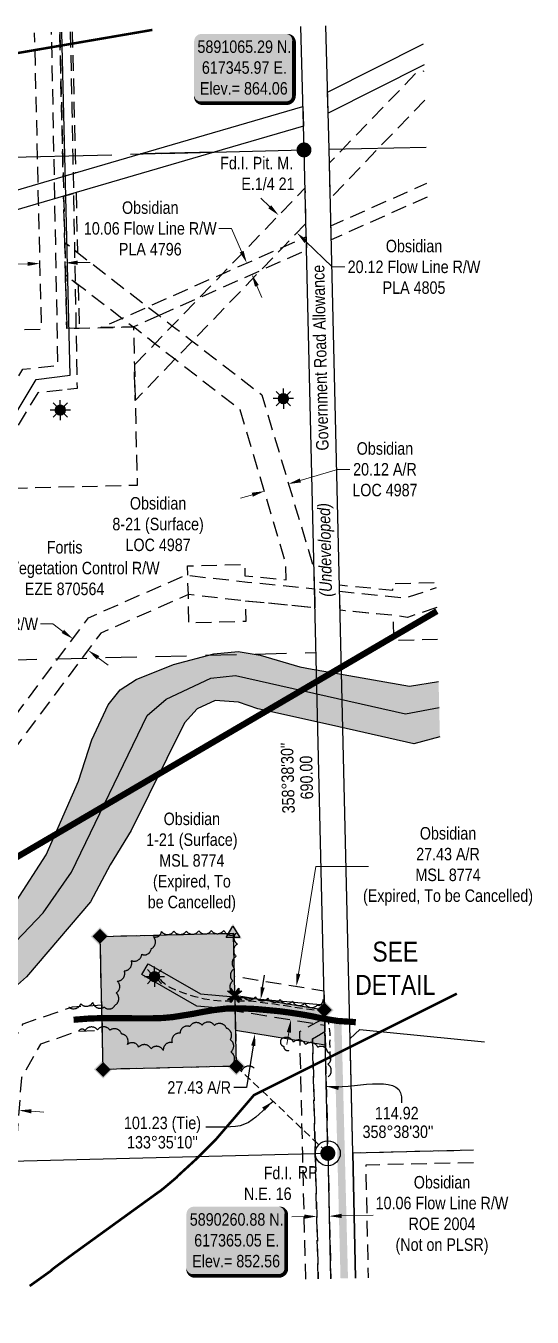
# Model space of a CAD drawing. Extents: x 615179 to 617529, y 5890130 to 5891879.
# Drawn here: x 617123 to 617529, y 5890130 to 5891165 of the extents above; entities that cross this region are included whole.
import ezdxf
from ezdxf.enums import TextEntityAlignment as Align

# ---------------------------------------------------------------- set-up
doc = ezdxf.new("R2010")
doc.units = 0
doc.header["$LTSCALE"] = 5
doc.header["$PDMODE"] = 34
doc.header["$PDSIZE"] = 0.03
for name, pattern in [('0', [1, 1, 0]), ('CENTERLINEX3', [5, 2.5, -1, 0.5, -1]), ('DASHDOT2', [12.7, 6.35, -3.175, 0, -3.175]), ('foc-ACCESSROAD', [3.75, 2.5, -1.25]), ('foc-FLOWLINE', [3.75, 2.5, -1.25]), ('foc-LSD', [8, 5, -3]), ('foc-QUARTERLINE', [33, 25, -3, 2, -3]), ('foc-TIELINE', [1.875, 1.25, -0.625]), ('foc-WHEELTRACKS', [2, 0.4, -1.6]), ('UG_PIPE', [1.875, 1.25, -0.625])]:
    doc.linetypes.add(name, pattern=pattern)
doc.layers.get('Defpoints').update_dxf_attribs({"color": 9})
for name, color, linetype in [('35', 37, 'Continuous'), ('AS-PIPE-UG', 44, 'UG_PIPE'), ('AS-POWER', 104, 'foc-POWER'), ('AS-ROADS', 254, 'Continuous'), ('AS-WILDLIFE', 131, 'DASHDOT2'), ('C-AR', 13, 'foc-ACCESSROAD'), ('C-FLOWLINE', 13, 'foc-FLOWLINE'), ('C-RW', 13, 'Continuous'), ('C-WS', 13, 'foc-ACCESSROAD'), ('C-WS-S', 8, 'Continuous'), ('DETAIL-T', 7, 'Continuous'), ('F-EZE', 190, 'foc-FLOWLINE'), ('F-FLOWLINE', 190, 'foc-FLOWLINE'), ('F-RW', 190, 'Continuous'), ('L-BD', 7, 'Continuous'), ('L-MON', 1, 'Continuous'), ('L-QSEC', 8, 'foc-QUARTERLINE'), ('L-ROAD-T', 7, 'Continuous'), ('L-SEC', 7, 'Continuous'), ('L-SECTION-LSD', 7, 'foc-LSD'), ('L-TIE', 7, 'foc-TIELINE'), ('P-PROPOSED', 10, 'Continuous'), ('P-PROPOSED-H', 21, 'Continuous'), ('P-TXT', 4, 'Continuous'), ('T-BUSH', 110, '0'), ('T-WATER', 160, 'Continuous'), ('T-WATER-H', 133, 'Continuous'), ('T-WATER-P3', 160, 'foc-WHEELTRACKS')]:
    doc.layers.add(name, color=color, linetype=linetype)
doc.layers.add('AS-TRAPPER BOUNDARY', color=7, linetype='CENTERLINEX3', true_color=0xb85c00, transparency=0.6)
for name, color, linetype, lineweight in [('C-AR-T', 13, 'Continuous', 9), ('C-FLOWLINE-T', 13, 'Continuous', 9), ('C-WS-T', 13, 'Continuous', 9), ('F-EZE-T', 190, 'Continuous', 9), ('F-FLOWLINE-T', 190, 'Continuous', 9), ('T-TEXT', 48, 'Continuous', 18)]:
    doc.layers.add(name, color=color, linetype=linetype, lineweight=lineweight)
doc.styles.add('80', font='ARIALN.TTF', dxfattribs={"height": 10})
doc.styles.add('80CG', font='ARIALN.TTF', dxfattribs={"height": 10})
doc.styles.add('80L', font='ARIALN.TTF', dxfattribs={"height": 10})
doc.styles.add('80LS', font='ARIALNI.TTF', dxfattribs={"height": 10})
doc.styles.add('foc-LtypeFont', font='ARIALN.TTF', dxfattribs={"height": 7.35})
doc.linetypes.add('foc-POWER', pattern='A,6,-1,["P",foc-LtypeFont,S=0.2,R=0,X=-0.625,Y=-0.75],-1.24,4', length=12.24)
doc.linetypes.add('foc-TOPO-flowdirection-NOLINE', pattern='A,0,[">",foc-LtypeFont,S=0.3,R=0,X=0,Y=-0.945],-20,[">",foc-LtypeFont,S=0.3,R=0,X=0,Y=-0.945],0', length=20)
doc.dimstyles.new('Compass 5 000', dxfattribs={"dimscale": 5, "dimtxt": 9, "dimasz": 2, "dimexe": 0.2, "dimexo": 0.0625, "dimgap": 0.5, "dimtad": 0, "dimtih": 1, "dimtoh": 1, "dimzin": 0, "dimdsep": 46, "dimtxsty": '80CG', "dimcen": 0.1, "dimse1": 1, "dimse2": 1, "dimclrd": 256, "dimclrt": 256, "dimaunit": 1, "dimadec": 4, "dimazin": 0, "dimtfac": 0.06, "dimtofl": 0, "dimtmove": 0, "dimatfit": 1, "dimfxl": 0.2, "dimtolj": 1, "dimtzin": 0, "dimlwd": -1, "dimarcsym": 0})

# ---------------------------------------------------------------- blocks, each defined once
blk = doc.blocks.new('fdia')
at = {"color": 255, "const_width": 1}
blk.add_lwpolyline([(-0.5, 0, 1), (0.5, 0, 1)], format="xyb", close=True, dxfattribs=at)
blk = doc.blocks.new('Fdiaa')
blk.add_blockref('fdia', (0, 0))
blk = doc.blocks.new('fdib')
at = {"color": 1, "const_width": 1.6}
blk.add_lwpolyline([(-0.4, 0, 1), (0.4, 0, 1)], format="xyb", close=True, dxfattribs=at)
at = {"color": 1}
blk.add_circle((0, 0), 0.8, dxfattribs=at)
blk = doc.blocks.new('Fdibb')
blk.add_blockref('fdib', (0, 0))
blk = doc.blocks.new('fdicc')
for name in ['Fdibb', 'Fdiaa']:
    blk.add_blockref(name, (0, 0))
blk = doc.blocks.new('FDI')
blk.add_blockref('fdicc', (0, 0))
blk = doc.blocks.new('*D41')
at = {"layer": 'Defpoints', "color": 0, "transparency": 16777216}
for p in [(617046.6, 5890752.8), (617051.8, 5890743.9), (617053.8, 5890745.9)]:
    blk.add_point(p, dxfattribs=at)
at = {"layer": 'F-EZE-T', "transparency": 16777216}
for p, q in [((617037.4, 5890757.7), (617030.1, 5890764.6)), ((617059, 5890737), (617066.3, 5890730)), ((617066.3, 5890730), (617076.3, 5890730))]:
    blk.add_line(p, q, dxfattribs=at)
for points in [[(617038.5, 5890758.9), (617036.2, 5890756.5), (617044.6, 5890750.8)], [(617060.2, 5890738.2), (617057.9, 5890735.7), (617051.8, 5890743.9)]]:
    blk.add_solid(points, dxfattribs=at)
at = {"layer": 'F-EZE-T', "transparency": 16777216, "insert": (617154.2, 5890730), "char_height": 10, "attachment_point": 5, "style": '80CG'}
blk.add_mtext('\\A1;Fortis\\P10.00 Vegetation Control R/W\\PEZE 870564', dxfattribs=at)
blk = doc.blocks.new('GAS')
h = blk.add_hatch(color=255)
h.dxf.hatch_style = 1
edge = h.paths.add_edge_path()
edge.add_arc((0, 0), 0.9, 0, 360)
for p, q in [((-0.81, 0), (-1.62, 0)), ((-0.57, 0.57), (-1.14, 1.14)), ((0, 0.81), (0, 1.62)), ((0.57, 0.57), (1.14, 1.14)), ((1.62, 0), (0.81, 0)), ((-0.57, -0.57), (-1.14, -1.14)), ((0, -0.81), (0, -1.62)), ((1.14, -1.14), (0.57, -0.57))]:
    blk.add_line(p, q)
blk.add_circle((0, 0), 0.8)
blk = doc.blocks.new('*D43')
at = {"layer": 'C-AR-T', "transparency": 16777216}
for p, q in [((617343, 5890800.3), (617372.8, 5890809.2)), ((617372.8, 5890809.2), (617382.8, 5890809.2)), ((617304.6, 5890788.9), (617295, 5890786))]:
    blk.add_line(p, q, dxfattribs=at)
for points in [[(617342.6, 5890801.9), (617343.5, 5890798.7), (617333.5, 5890797.5)], [(617304.1, 5890790.5), (617305, 5890787.3), (617314.2, 5890791.7)]]:
    blk.add_solid(points, dxfattribs=at)
at = {"layer": 'Defpoints', "color": 0, "transparency": 16777216}
for p in [(617333.5, 5890797.5), (617336.9, 5890785.9), (617317.6, 5890780.2)]:
    blk.add_point(p, dxfattribs=at)
at = {"layer": 'C-AR-T', "transparency": 16777216, "insert": (617410.8, 5890809.2), "char_height": 10, "attachment_point": 5, "style": '80CG'}
blk.add_mtext('\\A1;Obsidian\\P20.12 A/R\\PLOC 4987', dxfattribs=at)
blk = doc.blocks.new('*D46')
at = {"layer": 'C-AR-T', "transparency": 16777216}
for p, q in [((617087.7, 5890297.6), (617077.7, 5890298.3)), ((617127.6, 5890294.6), (617137.6, 5890293.8))]:
    blk.add_line(p, q, dxfattribs=at)
for points in [[(617087.8, 5890299.2), (617087.6, 5890295.9), (617097.7, 5890296.8)], [(617127.7, 5890296.2), (617127.5, 5890292.9), (617117.6, 5890295.3)]]:
    blk.add_solid(points, dxfattribs=at)
at = {"layer": 'Defpoints', "color": 0, "transparency": 16777216}
for p in [(617117.6, 5890295.3), (617096.7, 5890284.2), (617116.7, 5890282.7)]:
    blk.add_point(p, dxfattribs=at)
at = {"layer": 'C-AR-T', "transparency": 16777216, "insert": (617043.4, 5890298.3), "char_height": 10, "attachment_point": 5, "style": '80CG'}
blk.add_mtext('\\A1;Obsidian\\P20.00 A/R\\PLOC 082265', dxfattribs=at)
blk = doc.blocks.new('*D48')
at = {"layer": 'C-FLOWLINE-T', "transparency": 16777216}
for p, q in [((617287.8, 5891002.3), (617277.8, 5891002.3)), ((617296, 5890983.8), (617287.8, 5891002.3)), ((617308.2, 5890956.3), (617312.3, 5890947.1))]:
    blk.add_line(p, q, dxfattribs=at)
for points in [[(617297.6, 5890984.4), (617294.5, 5890983.1), (617300.1, 5890974.6)], [(617309.7, 5890957), (617306.7, 5890955.6), (617304.2, 5890965.4)]]:
    blk.add_solid(points, dxfattribs=at)
at = {"layer": 'Defpoints', "color": 0, "transparency": 16777216}
for p in [(617300.1, 5890974.6), (617281.4, 5890966.3), (617285.5, 5890957.1)]:
    blk.add_point(p, dxfattribs=at)
at = {"layer": 'C-FLOWLINE-T', "transparency": 16777216, "insert": (617222.8, 5891002.3), "char_height": 10, "attachment_point": 5, "style": '80CG'}
blk.add_mtext('\\A1;Obsidian\\P10.06 Flow Line R/W\\PPLA 4796', dxfattribs=at)
blk = doc.blocks.new('*D49')
at = {"layer": 'C-FLOWLINE-T', "transparency": 16777216}
for p, q in [((617318.6, 5891019.7), (617311.4, 5891026.7)), ((617347.5, 5890991.9), (617368.6, 5890971.5)), ((617368.6, 5890971.5), (617378.6, 5890971.5))]:
    blk.add_line(p, q, dxfattribs=at)
for points in [[(617319.7, 5891020.9), (617317.4, 5891018.5), (617325.8, 5891012.8)], [(617348.6, 5890993.1), (617346.3, 5890990.7), (617340.3, 5890998.8)]]:
    blk.add_solid(points, dxfattribs=at)
at = {"layer": 'Defpoints', "color": 0, "transparency": 16777216}
for p in [(617319, 5891005.8), (617333.5, 5890991.8), (617340.3, 5890998.8)]:
    blk.add_point(p, dxfattribs=at)
at = {"layer": 'C-FLOWLINE-T', "transparency": 16777216, "insert": (617434.1, 5890971.5), "char_height": 10, "attachment_point": 5, "style": '80CG'}
blk.add_mtext('\\A1;Obsidian\\P20.12 Flow Line R/W\\PPLA 4805', dxfattribs=at)
blk = doc.blocks.new('*D50')
at = {"layer": 'Defpoints', "color": 0, "transparency": 16777216}
for p in [(617160.8, 5890673.3), (617148.2, 5890656.4), (617160.4, 5890647.2)]:
    blk.add_point(p, dxfattribs=at)
at = {"layer": 'F-FLOWLINE-T', "transparency": 16777216}
for p, q in [((617144.8, 5890685.3), (617134.8, 5890685.3)), ((617152.8, 5890679.3), (617144.8, 5890685.3)), ((617181, 5890658.2), (617189, 5890652.2))]:
    blk.add_line(p, q, dxfattribs=at)
for points in [[(617153.8, 5890680.6), (617151.8, 5890678), (617160.8, 5890673.3)], [(617182, 5890659.5), (617180, 5890656.9), (617173, 5890664.2)]]:
    blk.add_solid(points, dxfattribs=at)
at = {"layer": 'F-FLOWLINE-T', "transparency": 16777216, "insert": (617079.8, 5890685.3), "char_height": 10, "attachment_point": 5, "style": '80CG'}
blk.add_mtext('\\A1;PMC\\P15.24 Flow Line R/W\\PPLA 4811', dxfattribs=at)
blk = doc.blocks.new('*D51')
at = {"layer": 'C-FLOWLINE-T', "transparency": 16777216}
for p, q in [((617124.5, 5890974), (617113.8, 5890973.7)), ((617164.7, 5890974.9), (617174.7, 5890975.1))]:
    blk.add_line(p, q, dxfattribs=at)
for points in [[(617124.5, 5890975.6), (617124.6, 5890972.3), (617134.5, 5890974.2)], [(617164.7, 5890976.6), (617164.8, 5890973.2), (617154.7, 5890974.7)]]:
    blk.add_solid(points, dxfattribs=at)
at = {"layer": 'Defpoints', "color": 0, "transparency": 16777216}
for p in [(617134.5, 5890974.2), (617134.6, 5890971.6), (617154.8, 5890972)]:
    blk.add_point(p, dxfattribs=at)
at = {"layer": 'C-FLOWLINE-T', "transparency": 16777216, "insert": (617085.3, 5890973.7), "char_height": 10, "attachment_point": 5, "style": '80CG'}
blk.add_mtext('\\A1;Obsidian\\P20.12 A/R\\PROE 2147', dxfattribs=at)
blk = doc.blocks.new('*U57')
at = {"layer": '35', "color": 3}
blk.add_circle((0, 0), 10, dxfattribs=at)
at = {"layer": '35', "color": 3, "style": '80'}
blk.add_attdef('RP_001', (-24.1, -20.3), '', height=10, dxfattribs=at)
blk = doc.blocks.new('*U58')
h = blk.add_hatch(color=254)
edge = h.paths.add_edge_path()
edge.add_line((-34, -28.5), (34, -28.5))
edge.add_arc((34, -22.5), 6, 270, 360)
edge.add_line((40, -22.5), (40, 21))
edge.add_arc((34, 21), 6, 0, 90)
edge.add_line((34, 27), (-34, 27))
edge.add_arc((-34, 21), 6, 90, 180)
edge.add_line((-40, 21), (-40, -22.5))
edge.add_arc((-34, -22.5), 6, 180, 270)
at = {"color": 1, "flags": 128}
blk.add_lwpolyline([(-34, -28.5, 3, 3, 0), (34, -28.5, 3, 3, 0.414214), (40, -22.5, 3, 3, 0), (40, 21, 3, 0, 0.414214), (34, 27, 0, 0, 0), (-34, 27, 0, 0, 0.414214), (-40, 21, 0, 0, 0), (-40, -22.5, 0, 3, 0.414214)], format="xyseb", close=True, dxfattribs=at)
blk.add_lwpolyline([(-36.2, -18.7, 0, 10, 0), (0, 0, 5, 5, 0)], format="xyseb", dxfattribs=at)
at = {"color": 1, "style": '80'}
blk.add_attdef('ENTER_TEXT_001', (-36, -5), '', height=10, dxfattribs=at)
blk = doc.blocks.new('TRIA')
blk.add_hatch(color=255).paths.add_polyline_path([(-0.04, 1.52), (-1.47, -0.87), (1.39, -0.87)])
blk = doc.blocks.new('TRIAA')
blk.add_blockref('TRIA', (0, 0))
blk = doc.blocks.new('TRIB')
at = {"color": 1}
blk.add_lwpolyline([(-1.12, -0.67), (-0.04, 1.13), (1.04, -0.67)], close=True, dxfattribs=at)
blk = doc.blocks.new('TRIBB')
blk.add_blockref('TRIB', (0, 0))
blk = doc.blocks.new('TRICC')
for name in ['TRIAA', 'TRIBB']:
    blk.add_blockref(name, (0, 0))
blk = doc.blocks.new('plspike')
blk.add_blockref('TRICC', (0, 0))
blk = doc.blocks.new('TEMP')
h = blk.add_hatch(color=255)
h.dxf.hatch_style = 1
h.paths.add_polyline_path([(0, 0.25), (-0.67, 1.15), (-0.67, 0.67), (-1.15, 0.67), (-0.25, 0), (-1.15, -0.67), (-0.67, -0.67), (-0.67, -1.15), (0, -0.25), (0.67, -1.15), (0.67, -0.67), (1.15, -0.67), (0.25, 0), (1.15, 0.67), (0.67, 0.67), (0.67, 1.15)])
h.paths.add_polyline_path([(0.57, 0.85), (0.57, 0.57), (0.85, 0.57), (0.08, 0), (0.85, -0.57), (0.57, -0.57), (0.57, -0.85), (0, -0.08), (-0.57, -0.85), (-0.57, -0.57), (-0.85, -0.57), (-0.08, 0), (-0.85, 0.57), (-0.57, 0.57), (-0.57, 0.85), (0, 0.08)], flags=16)
h = blk.add_hatch(color=1)
h.dxf.hatch_style = 1
h.paths.add_polyline_path([(0, 0.08), (-0.57, 0.85), (-0.57, 0.57), (-0.85, 0.57), (-0.08, 0), (-0.85, -0.57), (-0.57, -0.57), (-0.57, -0.85), (0, -0.08), (0.57, -0.85), (0.57, -0.57), (0.85, -0.57), (0.08, 0), (0.85, 0.57), (0.57, 0.57), (0.57, 0.85)])
at = {"color": 1}
for p, q in [((-0.08, 0), (0.08, 0)), ((0, 0.08), (0, -0.08))]:
    blk.add_line(p, q, dxfattribs=at)
at = {"color": 255, "flags": 128}
blk.add_lwpolyline([(-0.25, 0), (-1.15, 0.67), (-0.67, 0.67), (-0.67, 1.15), (0, 0.25), (0.67, 1.15), (0.67, 0.67), (1.15, 0.67), (0.25, 0), (1.15, -0.67), (0.67, -0.67), (0.67, -1.15), (0, -0.25), (-0.67, -1.15), (-0.67, -0.67), (-1.15, -0.67)], close=True, dxfattribs=at)
at = {"color": 1, "flags": 128}
blk.add_lwpolyline([(-0.08, 0), (-0.85, 0.57), (-0.57, 0.57), (-0.57, 0.85), (0, 0.08), (0.57, 0.85), (0.57, 0.57), (0.85, 0.57), (0.08, 0), (0.85, -0.57), (0.57, -0.57), (0.57, -0.85), (0, -0.08), (-0.57, -0.85), (-0.57, -0.57), (-0.85, -0.57)], close=True, dxfattribs=at)
blk = doc.blocks.new('SMONA')
blk.add_hatch(color=255).paths.add_polyline_path([(0, -1.49), (1.49, 0), (0, 1.49), (-1.49, 0)])
blk = doc.blocks.new('SMONAA')
blk.add_blockref('SMONA', (0, 0))
blk = doc.blocks.new('SMONB')
at = {"color": 1}
blk.add_solid([(0, 1.2), (1.2, 0), (-1.2, 0), (0, -1.2)], dxfattribs=at)
blk = doc.blocks.new('SMONBB')
blk.add_blockref('SMONB', (0, 0))
blk = doc.blocks.new('SMONCC')
for name in ['SMONAA', 'SMONBB']:
    blk.add_blockref(name, (0, 0))
blk = doc.blocks.new('FDIBAR')
blk.add_blockref('SMONCC', (0, 0))
blk = doc.blocks.new('*D59')
at = {"layer": 'Defpoints', "color": 0, "transparency": 16777216}
for p in [(617302.2, 5890385.5), (617311.2, 5890384), (617297.8, 5890358.4)]:
    blk.add_point(p, dxfattribs=at)
at = {"layer": 'P-TXT', "transparency": 16777216}
for p, q in [((617312.8, 5890393.9), (617314.4, 5890403.8)), ((617305.2, 5890347.1), (617299.8, 5890313.6)), ((617299.8, 5890313.6), (617289.8, 5890313.6))]:
    blk.add_line(p, q, dxfattribs=at)
for points in [[(617311.2, 5890394.2), (617314.5, 5890393.6), (617311.2, 5890384)], [(617303.6, 5890347.4), (617306.9, 5890346.8), (617306.8, 5890357)]]:
    blk.add_solid(points, dxfattribs=at)
at = {"layer": 'P-TXT', "transparency": 16777216, "insert": (617262, 5890313.6), "char_height": 10, "attachment_point": 5, "style": '80CG'}
blk.add_mtext('\\A1;27.43 A/R', dxfattribs=at)
blk = doc.blocks.new('*D65')
at = {"layer": 'C-FLOWLINE-T', "transparency": 16777216}
for p, q in [((617346.2, 5890210.1), (617336.2, 5890209.9)), ((617376.1, 5890210.7), (617401.5, 5890211.2))]:
    blk.add_line(p, q, dxfattribs=at)
for points in [[(617346.2, 5890211.8), (617346.2, 5890208.4), (617356.2, 5890210.3)], [(617376.1, 5890212.4), (617376.1, 5890209), (617366.1, 5890210.5)]]:
    blk.add_solid(points, dxfattribs=at)
at = {"layer": 'Defpoints', "color": 0, "transparency": 16777216}
for p in [(617356.2, 5890211), (617366.1, 5890211.2), (617366.1, 5890210.5)]:
    blk.add_point(p, dxfattribs=at)
at = {"layer": 'C-FLOWLINE-T', "transparency": 16777216, "insert": (617456.5, 5890211.2), "char_height": 10, "attachment_point": 5, "style": '80CG'}
blk.add_mtext('\\A1;Obsidian\\P10.06 Flow Line R/W\\PROE 2004\\P(Not on PLSR)', dxfattribs=at)

msp = doc.modelspace()

# ---------------------------------------------------------------- hatches: boundary and pattern name
at = {"layer": 'P-PROPOSED-H'}
h = msp.add_hatch(color=256, dxfattribs=at)
h.dxf.hatch_style = 1
h.paths.add_polyline_path([(617182.65, 5890434.772), (617289.263, 5890437.262), (617291.752, 5890330.65), (617185.14, 5890328.16)])
h = msp.add_hatch(color=256, dxfattribs=at)
h.dxf.hatch_style = 1
h.paths.add_polyline_path([(617290.427, 5890387.415), (617291.078, 5890359.53), (617362.986, 5890347.846), (617362.325, 5890375.733)])
at = {"layer": 'T-WATER-H'}
h = msp.add_hatch(color=256, dxfattribs=at)
h.dxf.hatch_style = 1
h.paths.add_polyline_path([(617023.938, 5890327.724), (617031.938, 5890333.544), (617039.938, 5890339.365), (617111.666, 5890391.555), (617123.658, 5890402.253), (617174.882, 5890462.539), (617190.593, 5890492.107), (617207.473, 5890519.557), (617250.317, 5890606.111), (617260.461, 5890617.313), (617274.884, 5890624.016), (617293.361, 5890622.656), (617309.048, 5890617.336), (617353.6, 5890607.31), (617373.832, 5890602.757), (617433.928, 5890589.233), (617454.811, 5890594.863), (617453.772, 5890639.128), (617430.573, 5890635.341), (617372.814, 5890645.546), (617352.606, 5890649.118), (617342.681, 5890650.871), (617310.732, 5890660.259), (617293.298, 5890663.119), (617273.634, 5890661.196), (617241.555, 5890652.722), (617211.492, 5890640.601), (617198.692, 5890632.561), (617189.156, 5890620.42), (617175.969, 5890592.436), (617165.355, 5890559.274), (617139.507, 5890500.291), (617115.545, 5890463.292), (617076.162, 5890419.04), (617042.454, 5890390.306), (617038.707, 5890388.258), (617030.707, 5890383.889), (617022.707, 5890379.518), (617001.704, 5890368.044), (616986.497, 5890361.684), (616959.62, 5890354.492), (616902.792, 5890339.313), (616825.638, 5890307.853), (616742.62, 5890265.024), (616714.398, 5890243.503), (616645.461, 5890190.934), (616595.369, 5890141.605), (616677.146, 5890143.595), (616721.967, 5890177.823), (616831.903, 5890239.902), (616850.163, 5890246.686), (616961.247, 5890287.956), (616992.465, 5890304.824)])

# ---------------------------------------------------------------- linework, layer by layer
at = {"layer": 'AS-PIPE-UG', "flags": 128}
msp.add_lwpolyline([(617367.034, 5890336.315), (617366.786, 5890349.561), (617366.879, 5890356.925), (617366.24, 5890362.582), (617365.397, 5890367.896), (617364.5, 5890370.525), (617363.715, 5890372.273), (617362.763, 5890373.423), (617361.245, 5890374.254), (617358.501, 5890374.864), (617350.496, 5890376.113), (617342.387, 5890377.242), (617332.694, 5890378.767), (617322.211, 5890380.335), (617316.826, 5890381.033), (617303.316, 5890382.79), (617291.239, 5890382.904), (617280.932, 5890382.743), (617273.027, 5890383.413), (617266.275, 5890384.526), (617263.181, 5890385.261), (617258.821, 5890386.354), (617255.139, 5890387.381), (617248.82, 5890389.533), (617243.329, 5890391.611), (617239.24, 5890393.532), (617234.366, 5890396.628), (617232.564, 5890398.069), (617230.75, 5890400.937)], dxfattribs=at)
at = {"layer": 'AS-POWER', "flags": 128}
for points in [[(616776.946, 5890470.693), (616968.014, 5890669.507), (617085.01, 5890804.354), (617131.397, 5890881.292), (617158.779, 5890884.686), (617152.108, 5891159.787)], [(617387.227, 5890160.873), (617385.156, 5890261.361), (617382.983, 5890352.964), (617390.664, 5890360.274), (617490.594, 5890350.353)]]:
    msp.add_lwpolyline(points, dxfattribs=at)
at = {"layer": 'AS-ROADS', "flags": 128}
for points, const_width in [([(617161.407, 5890367.951), (617173.22, 5890368.885), (617185.192, 5890369.315), (617197.653, 5890369.279), (617213.913, 5890369.055), (617228.768, 5890369.16), (617233.77, 5890369.445), (617240.973, 5890370.112), (617248.547, 5890371.324), (617256.472, 5890372.587), (617264.733, 5890374.19), (617273.396, 5890375.678), (617283.363, 5890376.87), (617290.633, 5890377.05), (617296.656, 5890377.01), (617306.985, 5890376.567), (617316.752, 5890375.692), (617326.155, 5890374.808), (617334.156, 5890373.741), (617345.115, 5890372.065), (617351.791, 5890370.869), (617360.831, 5890368.948), (617372.975, 5890366.989), (617387.444, 5890366.033)], 4.998), ([(617372.97, 5890367.178), (617378.209, 5890160.654)], 5.998)]:
    msp.add_lwpolyline(points, dxfattribs=dict(at, const_width=const_width))
at = {"layer": 'AS-TRAPPER BOUNDARY', "const_width": 5, "flags": 128}
msp.add_lwpolyline([(616595.369, 5890141.605), (616595.369, 5890141.605), (616642.054, 5890190.458), (616704.643, 5890257.321), (617452.449, 5890695.544)], dxfattribs=at)
at = {"layer": 'AS-WILDLIFE', "const_width": 2, "flags": 128}
for points in [[(616544.175, 5890771.231), (616557.963, 5890779.581), (616709.346, 5890885.549), (616858.986, 5891014.55), (616863.004, 5891017.024), (616871.28, 5891023.609), (616998.281, 5891102.984), (617013.012, 5891110.572), (617013.631, 5891110.695), (617014.142, 5891111.031), (617067.058, 5891132.198), (617068.438, 5891132.464), (617087.258, 5891137.905), (617224.49, 5891161.492)], [(617468.394, 5890388.85), (617305.813, 5890307.5), (617275.812, 5890272.5), (617274.937, 5890271.5), (617270.438, 5890267), (617261.937, 5890258.5), (617258.812, 5890255.5), (617246.813, 5890244.5), (617245.188, 5890243), (617243.813, 5890241.5), (617234.937, 5890234), (617231.25, 5890231), (617229.062, 5890229.5), (617158.625, 5890178.5), (617145.125, 5890168.5), (617142.937, 5890166.5), (617140.187, 5890164.5), (617126.218, 5890154.522)]]:
    msp.add_lwpolyline(points, dxfattribs=at)
at = {"layer": 'C-AR', "flags": 128}
msp.add_lwpolyline([(617353.935, 5890729.459), (617354.313, 5890713.515), (617354.678, 5890698.147), (617299.07, 5890703.631), (617299.457, 5890687.206), (617253.723, 5890686.132), (617253.335, 5890708.809), (617252.828, 5890724.229), (617252.649, 5890731.866), (617298.383, 5890732.939), (617298.594, 5890723.905), (617331.739, 5890720.655), (617331.434, 5890733.62), (617294.771, 5890856.904), (617242.545, 5890897.431), (617226.55, 5890909.844), (617209.382, 5890923.372), (617208.739, 5890923.408), (617199.908, 5890930.235), (617165.138, 5890957.114), (617162.621, 5890959.06), (617154.962, 5890964.98), (617154.32, 5890990.921), (617162.138, 5890984.878), (617164.515, 5890983.039), (617220.832, 5890939.505), (617229.885, 5890932.506), (617240.49, 5890924.309), (617256.512, 5890911.924), (617312.217, 5890868.864), (617353.935, 5890729.459)], close=True, dxfattribs=at)
for points in [[(617452.983, 5890672.761), (617418.1, 5890671.944), (617417.628, 5890692.106), (617374.842, 5890696.235), (617374.478, 5890711.57), (617374.359, 5890716.579), (617417.154, 5890712.382), (617417.029, 5890717.677), (617451.91, 5890718.495)], [(616860.074, 5890148.046), (616878.336, 5890162.566), (616966.409, 5890214.908), (617050.613, 5890224.417), (617077.48, 5890240.572), (617084.857, 5890253.493), (617095.879, 5890272.812), (617099.953, 5890327.223), (617121.113, 5890364.777), (617160.465, 5890378.295), (617183.929, 5890380.023), (617184.409, 5890359.461), (617164.258, 5890358.459), (617134.798, 5890348.339), (617119.557, 5890321.291), (617115.479, 5890266.821), (617108.199, 5890254.062), (617092.256, 5890226.129), (617057.184, 5890205.039), (616972.926, 5890195.525), (616894.445, 5890148.882)]]:
    msp.add_lwpolyline(points, dxfattribs=at)
at = {"layer": 'C-FLOWLINE', "flags": 128}
for points in [[(617442.836, 5891105.271), (617404.77, 5891065.777), (617367.012, 5891026.345), (617366.335, 5891054.898), (617376.155, 5891065.09), (617435.577, 5891126.747), (617442.289, 5891128.598)], [(617444.66, 5891027.538), (617367.795, 5890993.321), (617367.532, 5891004.441), (617444.402, 5891038.53)], [(617347.33, 5890159.902), (617344.933, 5890260.381), (617342.607, 5890358.531), (617362.472, 5890369.529), (617362.741, 5890358.183), (617352.805, 5890352.683), (617354.986, 5890260.635), (617357.383, 5890160.147)], [(617357.383, 5890160.147), (617354.986, 5890260.635), (617352.805, 5890352.683), (617362.741, 5890358.183), (617365.049, 5890260.884), (617367.446, 5890160.392)]]:
    msp.add_lwpolyline(points, dxfattribs=at)
for points in [[(617242.545, 5890897.431), (617210.766, 5890864.455), (617210.101, 5890892.776), (617226.55, 5890909.844), (617240.49, 5890924.309), (617262.175, 5890946.811), (617280.69, 5890966.024), (617346.696, 5891034.682), (617347.371, 5891006.227), (617329.476, 5890987.639), (617310.961, 5890968.427), (617256.512, 5890911.924), (617242.545, 5890897.431)], [(617229.885, 5890932.506), (617209.382, 5890923.372), (617208.739, 5890923.408), (617183.141, 5890922.807), (617199.908, 5890930.235), (617220.832, 5890939.505), (617280.69, 5890966.024), (617329.476, 5890987.639), (617347.62, 5890995.705), (617347.88, 5890984.762), (617310.961, 5890968.427), (617262.175, 5890946.811), (617229.885, 5890932.506)]]:
    msp.add_lwpolyline(points, close=True, dxfattribs=at)
at = {"layer": 'C-RW', "flags": 128}
msp.add_lwpolyline([(617221.135, 5890412.874), (617263.099, 5890388.646), (617362.224, 5890379.981), (617362.463, 5890369.925), (617260.02, 5890378.881), (617216.137, 5890404.217)], close=True, dxfattribs=at)
at = {"layer": 'C-WS', "flags": 128}
msp.add_lwpolyline([(617150.308, 5891159.744), (617152.687, 5891059.65), (617153.062, 5891043.87), (617153.436, 5891028.1), (617154.32, 5890990.921), (617154.962, 5890964.98), (617155.877, 5890922.167), (617163.306, 5890922.341), (617165.88, 5890922.401), (617183.141, 5890922.807), (617208.739, 5890923.408), (617209.382, 5890923.372), (617210.101, 5890892.776), (617210.766, 5890864.455), (617212.367, 5890796.285), (617099.388, 5890793.631), (617085.246, 5890793.257), (617084.561, 5890821.733), (617084.39, 5890829.004), (617083.736, 5890856.868), (617083.027, 5890887.052), (617082.243, 5890920.438), (617135.751, 5890921.694), (617133.39, 5891022.209), (617133.02, 5891037.983), (617132.523, 5891059.159), (617130.172, 5891159.27)], dxfattribs=at)
msp.add_lwpolyline([(617361.958, 5890391.224), (617362.619, 5890363.341), (617290.718, 5890374.942), (617291.752, 5890330.65), (617185.14, 5890328.16), (617182.65, 5890434.772), (617289.263, 5890437.262), (617290.067, 5890402.824), (617361.958, 5890391.224)], close=True, dxfattribs=at)
at = {"layer": 'C-WS-T'}
msp.add_line((617333.825, 5890357.863), (617332.222, 5890347.996), dxfattribs=at)
msp.add_lwpolyline([(617341.429, 5890404.662), (617355.447, 5890490.94), (617397.675, 5890490.94)], dxfattribs=at)
for points in [[(617339.784, 5890404.929), (617343.073, 5890404.395), (617339.826, 5890394.795)], [(617332.18, 5890358.13), (617335.469, 5890357.596), (617335.428, 5890367.73)]]:
    msp.add_solid(points, dxfattribs=at)
at = {"layer": 'F-EZE', "flags": 128}
for points in [[(617158.737, 5891159.943), (617160.042, 5891097.434), (617160.74, 5891059.847), (617160.994, 5891046.2), (617161.288, 5891030.407), (617161.37, 5891025.976), (617162.138, 5890984.878), (617162.621, 5890959.06), (617162.706, 5890954.51), (617163.306, 5890922.341), (617164.209, 5890873.906), (617155.716, 5890873.027), (617155.735, 5890871.938), (617152.736, 5890871.885), (617152.722, 5890872.717), (617132.647, 5890870.64), (617088.445, 5890796.877), (617085.259, 5890793.229), (617030.245, 5890727.582), (616970.166, 5890660.863), (616906.404, 5890594.078), (616844.686, 5890529.396), (616816.47, 5890499.812), (616788.805, 5890470.805), (616818.226, 5890423.059), (616818.598, 5890407.424), (616818.666, 5890404.863), (616818.785, 5890399.981), (616818.957, 5890392.419), (616819.142, 5890384.74), (616818.327, 5890384.721), (616810.386, 5890397.623), (616769.845, 5890463.231), (616767.586, 5890465.207), (616768.307, 5890465.964), (616763.698, 5890473.449), (616769.787, 5890479.832), (616769.232, 5890480.739), (616771.86, 5890482.191), (616830.222, 5890543.198), (616891.943, 5890607.884), (616955.505, 5890674.458), (617015.158, 5890740.704), (617072.096, 5890808.563), (617084.39, 5890829.004), (617120.64, 5890889.497), (617148.866, 5890892.418), (617147.714, 5890954.229), (617146.373, 5891025.943), (617146.078, 5891041.819), (617145.75, 5891059.481), (617145.05, 5891097.151), (617143.746, 5891159.59)], [(617160.311, 5891159.98), (617162.689, 5891059.894), (617163.001, 5891046.79), (617160.994, 5891046.2), (617153.062, 5891043.871), (617152.687, 5891059.65), (617150.308, 5891159.744)], [(617387.227, 5890160.873), (617385.156, 5890261.361), (617481.632, 5890263.605)], [(617481.799, 5890253.288), (617395.424, 5890251.472), (617397.289, 5890161.118)]]:
    msp.add_lwpolyline(points, dxfattribs=at)
for points in [[(617163.375, 5891031.021), (617164.515, 5890983.039), (617162.138, 5890984.878), (617154.32, 5890990.921), (617153.436, 5891028.101), (617161.288, 5891030.407), (617163.375, 5891031.021)], [(617165.138, 5890957.114), (617165.88, 5890922.402), (617163.306, 5890922.341), (617155.877, 5890922.167), (617154.962, 5890964.98), (617162.621, 5890959.06), (617165.138, 5890957.114)]]:
    msp.add_lwpolyline(points, close=True, dxfattribs=at)
at = {"layer": 'F-FLOWLINE', "flags": 128}
msp.add_lwpolyline([(617354.313, 5890713.515), (617354.678, 5890698.147), (617299.07, 5890703.631), (617253.335, 5890708.809), (617183.276, 5890677.937), (617103.999, 5890571.679), (616985.29, 5890412.581), (616984.478, 5890411.492), (616971.831, 5890394.542), (616965.594, 5890386.182), (616940.3, 5890387.577), (616819.154, 5890384.739), (616783.104, 5890346.942), (616762.229, 5890316.883), (616749.704, 5890325.581), (616771.254, 5890356.613), (616797.59, 5890384.213), (616810.386, 5890397.623), (616812.496, 5890399.834), (616818.797, 5890399.981), (616940.541, 5890402.836), (616958.265, 5890401.858), (616963.922, 5890409.441), (616965.114, 5890411.038), (616973.069, 5890421.699), (617106.768, 5890600.892), (617173.455, 5890690.273), (617250.989, 5890724.438), (617252.828, 5890724.229), (617300.675, 5890718.795), (617354.313, 5890713.515)], close=True, dxfattribs=at)
msp.add_lwpolyline([(617452.38, 5890698.463), (617428.792, 5890690.522), (617417.628, 5890692.106), (617374.842, 5890696.235), (617374.478, 5890711.57), (617427.053, 5890706.026), (617452.006, 5890714.427)], dxfattribs=at)
at = {"layer": 'F-RW', "flags": 128}
msp.add_lwpolyline([(617442.176, 5891133.417), (617365.314, 5891094.873), (617364.872, 5891111.695), (617441.781, 5891150.261)], dxfattribs=at)
for points in [[(617345.47, 5891084.35), (617273.947, 5891063.494), (617214.868, 5891062.023), (617345.058, 5891100.076), (617345.47, 5891084.35)], [(616730.039, 5890903.794), (616543.246, 5890811.231), (616542.856, 5890828.04), (616724.47, 5890918.037), (617133.02, 5891037.983), (617153.062, 5891043.87), (617163.001, 5891046.789), (617214.868, 5891062.023), (617273.947, 5891063.494), (617163.375, 5891031.021), (617153.436, 5891028.1), (617133.39, 5891022.209), (616730.039, 5890903.794)]]:
    msp.add_lwpolyline(points, close=True, dxfattribs=at)
at = {"layer": 'L-QSEC'}
for p, q in [((616572.31, 5891046.026), (617345.97, 5891065.287)), ((617366.077, 5891065.76), (617443.72, 5891067.585))]:
    msp.add_line(p, q, dxfattribs=at)
at = {"layer": 'L-SEC'}
for p, q in [((617345.97, 5891065.287), (617343.373, 5891164.293)), ((617366.077, 5891065.764), (617363.48, 5891164.767)), ((617365.049, 5890260.884), (617345.97, 5891065.287)), ((617385.156, 5890261.361), (617366.077, 5891065.764)), ((616556.49, 5890240.651), (617365.049, 5890260.884)), ((617365.049, 5890260.884), (617367.121, 5890160.384)), ((617385.156, 5890261.361), (617481.632, 5890263.605)), ((617385.156, 5890261.361), (617387.227, 5890160.873))]:
    msp.add_line(p, q, dxfattribs=at)
at = {"layer": 'L-SECTION-LSD'}
msp.add_line((616547.159, 5890642.666), (617355.527, 5890662.346), dxfattribs=at)
at = {"layer": 'L-TIE'}
msp.add_line((617291.753, 5890330.628), (617365.049, 5890260.884), dxfattribs=at)
at = {"layer": 'P-PROPOSED'}
for points in [[(617182.65, 5890434.772), (617289.263, 5890437.262), (617291.752, 5890330.65), (617185.14, 5890328.16)], [(617290.427, 5890387.415), (617291.078, 5890359.53), (617362.986, 5890347.846), (617362.325, 5890375.733)]]:
    msp.add_lwpolyline(points, close=True, dxfattribs=at)
at = {"layer": 'T-BUSH', "flags": 128}
for points in [[(617157.502, 5890378.168, 0.52056705), (617167.155, 5890380.766, 0.52056705), (617176.72, 5890381.806, 0.52056705), (617186.02, 5890378.14, 0.52056705), (617194.568, 5890379.685, 0.52056705), (617195.482, 5890389.542, 0.52056705), (617196.413, 5890398.859, 0.52056705), (617201.988, 5890407.157, 0.52056705), (617207.562, 5890415.455, 0.52056705), (617216.04, 5890420.501, 0.52056705), (617223.506, 5890424.798, 0.52056705), (617225.195, 5890434.651, 0.52056705), (617231.749, 5890438.796, 0.52056705), (617241.745, 5890438.903, 0.52056705), (617251.741, 5890439.01, 0.52056705), (617261.735, 5890439.2, 0.52056705), (617271.729, 5890439.432, 0.52056705), (617281.719, 5890439.633, 0.52056705), (617291.441, 5890437.306, 0.52056705), (617292.69, 5890428.767, 0.52056705), (617291.668, 5890418.826, 0.52056705), (617290.364, 5890408.916, 0.52056705), (617288.88, 5890399.03, 0.52056705), (617289.363, 5890389.102, 0.52056705), (617297.052, 5890386.572, 0.52056705), (617307.034, 5890386.353, 0.52056705), (617316.969, 5890385.249, 0.52056705), (617326.904, 5890384.145, 0.52056705), (617336.798, 5890382.731, 0.52056705), (617346.672, 5890381.174, 0.52056705), (617356.546, 5890379.616, 0.52056705), (617361.196, 5890384.109, 0.52056705)], [(617306.072, 5890329.057, 0.52056705), (617296.227, 5890327.321, 0.52056705), (617288.441, 5890332.463, 0.52056705), (617287.249, 5890342.091, 0.52056705), (617286.849, 5890352.079, 0.52056705), (617283.897, 5890361.122, 0.52056705), (617274.175, 5890363.449, 0.52056705), (617264.318, 5890363.599, 0.52056705), (617254.383, 5890362.496, 0.52056705), (617246.68, 5890357.21, 0.52056705), (617240.236, 5890349.569, 0.52056705), (617233.297, 5890343.247, 0.52056705), (617223.418, 5890344.776, 0.52056705), (617213.504, 5890346.011, 0.52056705), (617204.524, 5890348.161, 0.52056705), (617199.818, 5890356.547, 0.52056705), (617190.499, 5890359.561, 0.52056705), (617180.507, 5890359.859, 0.52056705), (617170.551, 5890359.303, 0.52056705), (617165.357, 5890358.707, 0.52056705)], [(617365.371, 5890322.287, 0.52056705), (617365.115, 5890332.28, 0.52056705), (617364.86, 5890342.274, 0.52056705), (617356.989, 5890345.937, 0.52056705), (617347.211, 5890348.016, 0.52056705), (617337.433, 5890350.095, 0.52056705), (617327.674, 5890352.26, 0.52056705), (617329.681, 5890346.646, 0.52056705), (617333.925, 5890343.457, 0.52056705)]]:
    msp.add_lwpolyline(points, format="xyb", dxfattribs=at)
at = {"layer": 'T-WATER'}
for points in [[(617115.545, 5890463.292), (617139.507, 5890500.291), (617165.355, 5890559.274), (617175.969, 5890592.436), (617189.156, 5890620.42), (617198.692, 5890632.561), (617211.492, 5890640.601), (617241.555, 5890652.722), (617273.634, 5890661.196), (617293.298, 5890663.119), (617310.732, 5890660.259), (617342.681, 5890650.871), (617352.606, 5890649.118), (617372.814, 5890645.546), (617430.573, 5890635.341), (617453.772, 5890639.128)], [(617454.811, 5890594.863), (617433.928, 5890589.233), (617373.832, 5890602.757), (617353.6, 5890607.31), (617309.048, 5890617.336), (617293.361, 5890622.656), (617274.884, 5890624.016), (617260.461, 5890617.313), (617250.317, 5890606.111), (617207.473, 5890519.557), (617190.593, 5890492.107), (617174.882, 5890462.539), (617123.658, 5890402.253), (617111.666, 5890391.555), (617039.938, 5890339.365), (617031.938, 5890333.544), (617023.938, 5890327.724), (616992.465, 5890304.824), (616961.247, 5890287.956), (616850.163, 5890246.686), (616831.903, 5890239.902), (616721.967, 5890177.823), (616677.146, 5890143.595)]]:
    msp.add_lwpolyline(points, dxfattribs=at)
at = {"layer": 'T-WATER', "flags": 128}
msp.add_lwpolyline([(616637.249, 5890142.624), (616653.411, 5890160.134), (616767.217, 5890240.933), (616838.175, 5890277.386), (616987.285, 5890334.189), (617005.023, 5890343.302), (617018.462, 5890350.981), (617031.327, 5890358.514), (617050.486, 5890371.6), (617081.963, 5890396.16), (617136.965, 5890453.602), (617159.739, 5890486.253), (617220.441, 5890611.923), (617235.528, 5890624.893), (617271.264, 5890641.928), (617291.078, 5890643.868), (617427.36, 5890613.272), (617454.264, 5890618.169)], dxfattribs=at)
at = {"layer": 'T-WATER-P3', "linetype": 'foc-TOPO-flowdirection-NOLINE', "flags": 128}
msp.add_lwpolyline([(616637.249, 5890142.624), (616653.411, 5890160.134), (616767.217, 5890240.933), (616838.175, 5890277.386), (616987.285, 5890334.189), (617005.023, 5890343.302), (617018.462, 5890350.981), (617031.327, 5890358.514), (617050.486, 5890371.6), (617081.963, 5890396.16), (617136.965, 5890453.602), (617159.739, 5890486.253), (617220.441, 5890611.923), (617235.528, 5890624.893), (617271.264, 5890641.928), (617291.078, 5890643.868), (617427.36, 5890613.272), (617454.264, 5890618.169)], dxfattribs=at)

# ---------------------------------------------------------------- block references
at = {"xscale": 0.9996377000000001, "yscale": 0.9996377000000001, "zscale": 0.9996377000000001}
msp.add_blockref('*U57', (617365.049, 5890260.884), dxfattribs=at).add_auto_attribs({'RP_001': 'RP'})
at = {"layer": 'C-WS-S', "xscale": 4.998188499999987, "yscale": 4.998188499999987, "zscale": 4.998188499999987}
for p in [(617329.417, 5890865.87), (617150.728, 5890856.702), (617226.21, 5890402.462)]:
    msp.add_blockref('GAS', p, dxfattribs=at)
at = {"layer": 'DETAIL-T'}
ref = msp.add_blockref('*U58', (617297.937, 5891131.263), dxfattribs=dict(at, xscale=0.9996377000000001, yscale=0.9996377000000001, zscale=0.9996377000000001))
ref.add_attrib('ENTER_TEXT_001', '5891065.29 N.', (617260.631, 5891143.031), dxfattribs={"layer": '0', "color": 1, "height": 9.99638, "style": '80'})
ref.add_attrib('ENTER_TEXT_002', '617345.97 E.', (617264.153, 5891126.329), dxfattribs={"layer": '0', "color": 1, "height": 9.99638, "style": '80'})
ref.add_attrib('ENTER_TEXT_003', 'Elev.= 864.06', (617262.575, 5891109.628), dxfattribs={"layer": '0', "color": 1, "height": 9.99638, "style": '80'})
ref = msp.add_blockref('*U58', (617291.787, 5890191.099), dxfattribs=dict(at, xscale=0.9996377000000001, yscale=0.9996377000000001, zscale=0.9996377000000001))
ref.add_attrib('ENTER_TEXT_001', '5890260.88 N.', (617254.481, 5890202.867), dxfattribs={"layer": '0', "color": 1, "height": 9.99638, "style": '80'})
ref.add_attrib('ENTER_TEXT_002', '617365.05 E.', (617258.003, 5890186.165), dxfattribs={"layer": '0', "color": 1, "height": 9.99638, "style": '80'})
ref.add_attrib('ENTER_TEXT_003', 'Elev.= 852.56', (617256.424, 5890169.464), dxfattribs={"layer": '0', "color": 1, "height": 9.99638, "style": '80'})
at = {"layer": 'L-MON', "xscale": 4.998188499999995, "yscale": 4.998188499999995, "zscale": 4.998188499999995}
for name, p in [('FDIBAR', (617182.555, 5890434.784)), ('plspike', (617289.262, 5890437.284)), ('TEMP', (617290.427, 5890387.415)), ('FDIBAR', (617362.291, 5890375.739)), ('FDIBAR', (617291.753, 5890330.628)), ('FDIBAR', (617185.105, 5890328.136)), ('FDI', (617365.049, 5890260.884))]:
    msp.add_blockref(name, p, dxfattribs=at)

# ---------------------------------------------------------------- texts
at = {"layer": 'C-AR-T', "insert": (617229.084, 5890765.268), "char_height": 9.99638, "attachment_point": 5, "style": '80CG'}
msp.add_mtext('\\A1;Obsidian\\P8-21 (Surface)\\PLOC 4987', dxfattribs=at)
at = {"layer": 'C-WS-T', "insert": (617256.139, 5890494.181), "char_height": 9.99995, "width": 77.92363, "attachment_point": 5, "style": '80CG'}
msp.add_mtext('\\A1;Obsidian\\P1-21 (Surface)\\PMSL 8774\\P(Expired, To be Cancelled)', dxfattribs=at)
at = {"layer": 'C-WS-T', "insert": (617461.332, 5890490.94), "char_height": 9.99638, "attachment_point": 5, "style": '80CG'}
msp.add_mtext('\\A1;Obsidian\\P27.43 A/R\\PMSL 8774\\P(Expired, To be Cancelled)', dxfattribs=at)
at = {"layer": 'DETAIL-T', "color": 3, "insert": (617419.077, 5890409.253), "char_height": 15.9942, "width": 88.73903, "attachment_point": 5, "style": '80CG'}
msp.add_mtext('SEE\\PDETAIL', dxfattribs=at)
at = {"layer": 'L-BD', "style": '80L'}
for s, height, p in [("358°38'30''", 9.99638, (617332.914, 5890561.782)), ('690.00', 9.9964, (617347.905, 5890562.137))]:
    msp.add_text(s, height=height, rotation=91.3587, dxfattribs=at).set_placement(p, align=Align.MIDDLE)
for s, p in [('101.23 (Tie)', (617232.588, 5890284.018)), ("133°35'10''", (617232.585, 5890269.773))]:
    msp.add_text(s, height=9.99638, dxfattribs=at).set_placement(p, align=Align.MIDDLE)
at = {"layer": 'L-ROAD-T', "style": '80L'}
msp.add_text('Government Road Allowance', height=9.99638, rotation=91.358699, dxfattribs=at).set_placement((617358.958, 5890898.694), align=Align.MIDDLE_CENTER)
at = {"layer": 'T-TEXT', "style": '80LS'}
msp.add_text('(Undeveloped)', height=9.99638, rotation=91.358699, dxfattribs=at).set_placement((617362.612, 5890744.606), align=Align.MIDDLE_CENTER)

# ---------------------------------------------------------------- dimensions: what is measured, and where the dimension line sits
at = {"layer": 'C-AR-T'}
for base, p1, p2, angle, text, picture, middle in [((617333.451, 5890797.452), (617317.59, 5890780.174), (617336.882, 5890785.91), 16.559163, 'Obsidian\\P20.12 A/R\\PLOC 4987', '*D43', (617410.76, 5890809.161)), ((617117.614, 5890295.334), (617096.733, 5890284.212), (617116.669, 5890282.719), 355.7188, 'Obsidian\\P20.00 A/R\\PLOC 082265', '*D46', (617043.398, 5890298.32))]:
    dim = msp.add_linear_dim(base=base, p1=p1, p2=p2, angle=angle, text=text, dimstyle='Compass 5 000', dxfattribs=at)
    dim.commit()
    dim.dimension.update_dxf_attribs({"geometry": picture, "text_midpoint": middle, "dimtype": 161})
at = {"layer": 'C-FLOWLINE-T'}
for base, p1, p2, angle, text, picture, middle in [((617300.093, 5890974.62), (617285.475, 5890957.134), (617281.397, 5890966.337), 113.895884, 'Obsidian\\P10.06 Flow Line R/W\\PPLA 4796', '*D48', (617222.816, 5891002.332)), ((617340.263, 5890998.831), (617319.003, 5891005.777), (617333.496, 5890991.809), 316.057692, 'Obsidian\\P20.12 Flow Line R/W\\PPLA 4805', '*D49', (617434.051, 5890971.524)), ((617134.518, 5890974.187), (617154.787, 5890972.041), (617134.579, 5890971.567), 181.345238, 'Obsidian\\P20.12 A/R\\PROE 2147', '*D51', (617085.276, 5890973.7))]:
    dim = msp.add_linear_dim(base=base, p1=p1, p2=p2, angle=angle, text=text, dimstyle='Compass 5 000', dxfattribs=at)
    dim.commit()
    dim.dimension.update_dxf_attribs({"geometry": picture, "text_midpoint": middle, "dimtype": 161})
at = {"layer": 'F-EZE-T'}
dim = msp.add_linear_dim(base=(617051.81, 5890743.863), p1=(617046.558, 5890752.81), p2=(617053.771, 5890745.915), angle=316.288599, text='Fortis\\P10.00 Vegetation Control R/W\\PEZE 870564', dimstyle='Compass 5 000', dxfattribs=at)
dim.commit()
dim.dimension.update_dxf_attribs({"geometry": '*D41', "text_midpoint": (617154.2, 5890730.043), "dimtype": 161})
at = {"layer": 'F-FLOWLINE-T'}
dim = msp.add_linear_dim(base=(617160.796, 5890673.307), p1=(617160.38, 5890647.249), p2=(617148.158, 5890656.367), angle=143.274112, text='PMC\\P15.24 Flow Line R/W\\PPLA 4811', dimstyle='Compass 5 000', dxfattribs=at)
dim.commit()
dim.dimension.update_dxf_attribs({"geometry": '*D50', "text_midpoint": (617079.766, 5890685.266), "dimtype": 161})
at = {"layer": 'P-TXT'}
dim = msp.add_linear_dim(base=(617311.207, 5890384.039), p1=(617297.789, 5890358.44), p2=(617302.187, 5890385.505), angle=80.771259, text='27.43 A/R', dimstyle='Compass 5 000', dxfattribs=at)
dim.commit()
dim.dimension.update_dxf_attribs({"geometry": '*D59', "text_midpoint": (617262.021, 5890313.564), "dimtype": 161})

# ---------------------------------------------------------------- leaders
at = {"layer": 'L-BD', "path_type": 1}
msp.add_leader([(617321.272, 5890302.54), (617298.223, 5890284.124), (617267.408, 5890281.799)], dimstyle='Compass 5 000', override={"dimgap": 0.5, "dimtad": 0}, dxfattribs=at)

# ---------------------------------------------------------------- next in the draw order: texts
at = {"layer": 'L-BD', "insert": (617421.266, 5890278.085), "char_height": 9.99638, "width": 11.03546, "attachment_point": 5, "style": '80L', "bg_fill": 3, "box_fill_scale": 1.15, "bg_fill_color": 256, "bg_fill_true_color": 256, "bg_fill_transparency": 0}
msp.add_mtext("358°38'30''", dxfattribs=at)
at = {"layer": 'L-MON', "insert": (617277.721, 5891059.747), "char_height": 9.98463, "attachment_point": 1, "style": '80L', "bg_fill": 3, "box_fill_scale": 1.15, "bg_fill_color": 256, "bg_fill_true_color": 256, "bg_fill_transparency": 0}
msp.add_mtext_dynamic_manual_height_columns('\\pi1.08105;Fd.I. Pit. M. \\P\\pi18.03994;E.1/4 21', width=57.63112, gutter_width=50, heights=[0], dxfattribs=at)

# ---------------------------------------------------------------- next in the draw order: block references
at = {"layer": 'L-MON', "xscale": 4.998188499999995, "yscale": 4.998188499999995, "zscale": 4.998188499999995}
msp.add_blockref('FDI', (617345.97, 5891065.287), dxfattribs=at)

# ---------------------------------------------------------------- next in the draw order: texts
at = {"layer": 'L-BD', "insert": (617420.274, 5890293.047), "char_height": 9.9964, "width": 11.55059, "attachment_point": 5, "style": '80L', "bg_fill": 3, "box_fill_scale": 1.15, "bg_fill_color": 256, "bg_fill_true_color": 256, "bg_fill_transparency": 0}
msp.add_mtext('114.92', dxfattribs=at)

# ---------------------------------------------------------------- next in the draw order: dimensions: what is measured, and where the dimension line sits
at = {"layer": 'C-FLOWLINE-T'}
dim = msp.add_linear_dim(base=(617366.088, 5890210.503), p1=(617356.171, 5890210.951), p2=(617366.074, 5890211.156), angle=1.180934, text='Obsidian\\P10.06 Flow Line R/W\\PROE 2004\\P(Not on PLSR)', dimstyle='Compass 5 000', dxfattribs=at)
dim.commit()
dim.dimension.update_dxf_attribs({"geometry": '*D65', "text_midpoint": (617456.472, 5890211.232), "dimtype": 161})

# ---------------------------------------------------------------- next in the draw order: leaders
at = {"layer": 'L-BD', "path_type": 1}
msp.add_leader([(617363.774, 5890314.661), (617424.012, 5890306.234), (617424.012, 5890301.267)], dimstyle='Compass 5 000', override={"dimgap": 0.5, "dimtad": 0}, dxfattribs=at)

# ---------------------------------------------------------------- next in the draw order: texts
at = {"layer": 'L-MON', "insert": (617296.911, 5890250.102), "char_height": 9.98463, "attachment_point": 1, "style": '80L', "bg_fill": 3, "box_fill_scale": 1.15, "bg_fill_color": 256, "bg_fill_true_color": 256, "bg_fill_transparency": 0}
msp.add_mtext_dynamic_manual_height_columns('\\pi16.76592;Fd.I.\\P\\pi0.96486;N.E. 16', width=37.71594, gutter_width=50, heights=[0], dxfattribs=at)

doc.saveas('drawing.dxf')
